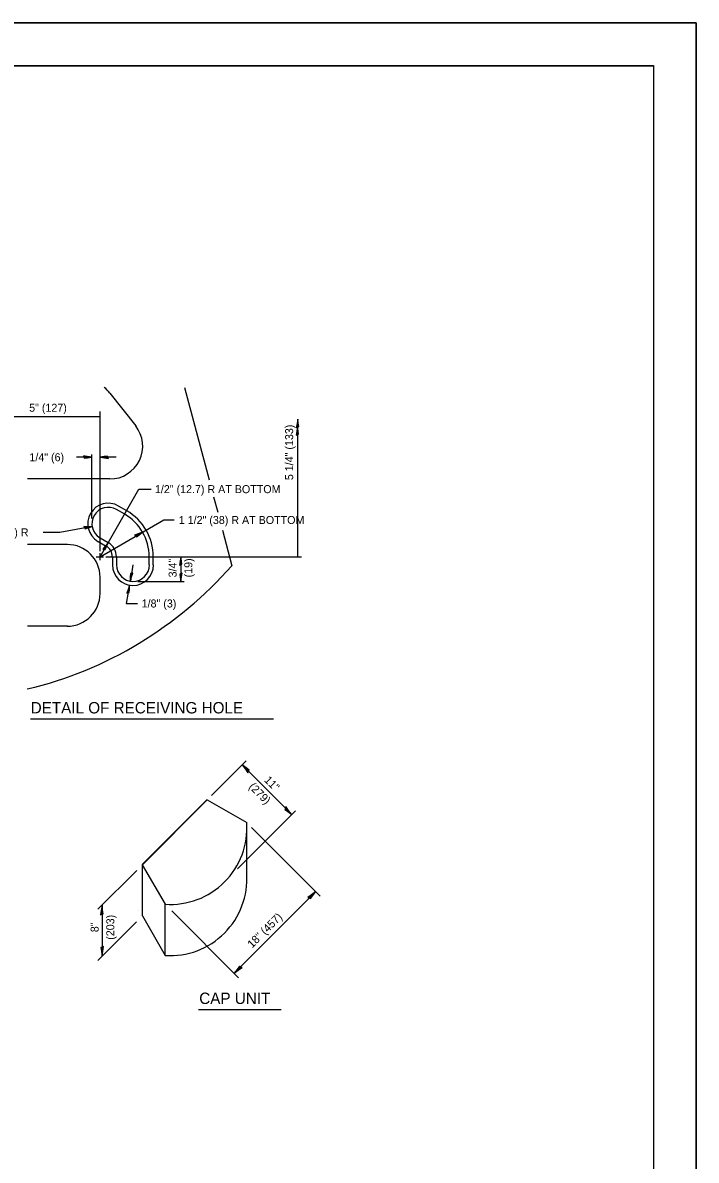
# Model space of a CAD drawing. Extents: x -313 to 1047, y -988 to -455.
# Drawn here: x 210.1 to 367.1, y -719.9 to -454.7 of the extents above; entities that cross this region are included whole.
import ezdxf

# ---------------------------------------------------------------- set-up
doc = ezdxf.new("R2010")
doc.units = 0
for name, color, linetype in [('Design_EX_Roadway Dimensions', 7, 'Continuous'), ('Level 48', 7, 'Continuous'), ('Sheets_50 Reference Boundary', 7, 'Continuous'), ('Sheets_General Details', 7, 'Continuous'), ('Sheets_Printer Plotting Border', 7, 'Continuous'), ('Topo_Building', 7, 'Continuous')]:
    doc.layers.add(name, color=color, linetype=linetype)

msp = doc.modelspace()

# ---------------------------------------------------------------- linework, layer by layer
at = {"layer": 'Design_EX_Roadway Dimensions'}
for p, q in [((228.09, -577.92), (228.09, -545.37)), ((228.09, -546.56), (205.2, -546.56)), ((274.19, -579.21), (274.19, -547.15)), ((226.16, -556.01), (222.63, -556.01)), ((226.16, -570.32), (226.16, -555.41)), ((231.84, -556.01), (228.09, -556.01)), ((228.09, -579.21), (237.15, -563.46)), ((237.15, -563.46), (240, -563.46)), ((226.35, -572.15), (218.75, -573.53)), ((228.09, -579.21), (242.97, -570.64)), ((242.97, -570.64), (245.36, -570.64)), ((218.75, -573.53), (214.83, -573.53)), ((227.17, -579.21), (228.91, -579.21)), ((228.09, -580.03), (228.09, -578.38)), ((229.46, -579.21), (275.11, -579.21)), ((246.95, -579.21), (246.95, -584.98)), ((235.78, -581.13), (235.19, -584.88)), ((235, -585.75), (234.18, -590.1)), ((236.88, -584.98), (247.68, -584.98)), ((234.18, -590.1), (236.84, -590.1)), ((254.1, -634.87), (262.21, -626.76)), ((272.82, -639.33), (261.23, -627.73)), ((260.18, -651.98), (273.67, -638.48)), ((279.44, -658.31), (263.44, -642.3)), ((227.59, -661.4), (236.66, -652.33)), ((278.41, -657.28), (259.36, -676.32)), ((228.56, -660.43), (228.56, -672.36)), ((260.4, -677.37), (244.83, -661.78)), ((227.59, -673.33), (236.59, -664.33))]:
    msp.add_line(p, q, dxfattribs=at)
for points in [[(274.1, -550.68), (274.37, -550.64), (274.28, -549.86), (274.14, -548.9), (274.01, -549.95), (273.82, -550.87), (274.1, -550.68), (274.28, -550.64), (274.14, -549.54), (273.92, -550.73), (274.19, -550.55), (274.14, -550.04), (274.05, -550.55)], [(274.14, -548.9), (274.42, -548.85), (274.33, -548.07), (274.19, -547.11), (274.05, -548.16), (273.87, -549.08), (274.14, -548.9), (274.33, -548.85), (274.19, -547.75), (273.96, -548.94), (274.24, -548.76), (274.19, -548.26), (274.1, -548.76)], [(224.38, -555.97), (224.43, -556.24), (225.2, -556.15), (226.16, -556.01), (225.11, -555.88), (224.2, -555.69), (224.38, -555.97), (224.43, -556.15), (225.52, -556.01), (224.33, -555.78), (224.52, -556.06), (225.02, -556.01), (224.52, -555.92)], [(229.87, -556.06), (229.83, -555.78), (229.05, -555.88), (228.09, -556.01), (229.14, -556.15), (230.06, -556.33), (229.87, -556.06), (229.83, -555.88), (228.73, -556.01), (229.92, -556.24), (229.74, -555.97), (229.23, -556.01), (229.74, -556.1)], [(224.52, -572.48), (224.61, -572.7), (225.34, -572.48), (226.26, -572.2), (225.2, -572.25), (224.29, -572.2), (224.52, -572.48), (224.56, -572.61), (225.62, -572.29), (224.43, -572.29), (224.66, -572.52), (225.11, -572.38), (224.61, -572.38)], [(236.42, -574.31), (236.6, -574.54), (237.24, -574.08), (238.02, -573.48), (237.02, -573.89), (236.15, -574.17), (236.42, -574.31), (236.56, -574.44), (237.43, -573.8), (236.28, -574.17), (236.6, -574.35), (237.02, -574.03), (236.51, -574.22)], [(229.05, -577.47), (229.32, -577.56), (229.6, -576.83), (229.97, -575.96), (229.32, -576.78), (228.73, -577.47), (229.05, -577.47), (229.23, -577.51), (229.64, -576.5), (228.87, -577.42), (229.19, -577.38), (229.42, -576.92), (229.09, -577.33)], [(246.91, -580.99), (247.18, -580.95), (247.09, -580.17), (246.95, -579.21), (246.81, -580.26), (246.63, -581.17), (246.91, -580.99), (247.09, -580.95), (246.95, -579.85), (246.72, -581.04), (247, -580.85), (246.95, -580.35), (246.86, -580.85)], [(235.46, -583.14), (235.19, -583.14), (235.14, -583.92), (235.14, -584.88), (235.41, -583.88), (235.78, -583.01), (235.46, -583.14), (235.28, -583.14), (235.23, -584.24), (235.64, -583.1), (235.37, -583.24), (235.32, -583.74), (235.5, -583.28)], [(247, -583.19), (246.72, -583.24), (246.81, -584.01), (246.95, -584.98), (247.09, -583.92), (247.27, -583.01), (247, -583.19), (246.81, -583.24), (246.95, -584.33), (247.18, -583.14), (246.91, -583.33), (246.95, -583.83), (247.04, -583.33)], [(234.63, -587.58), (234.91, -587.58), (234.96, -586.81), (234.96, -585.84), (234.68, -586.85), (234.31, -587.72), (234.63, -587.58), (234.82, -587.58), (234.86, -586.49), (234.45, -587.63), (234.73, -587.49), (234.77, -586.99), (234.59, -587.45)], [(262.7, -629.24), (262.87, -628.97), (262.14, -628.44), (261.23, -627.73), (261.98, -628.71), (262.6, -629.6), (262.7, -629.24), (262.78, -629.03), (261.78, -628.28), (262.56, -629.4), (262.61, -629.07), (262.18, -628.7), (262.51, -629.14)], [(271.36, -637.82), (271.19, -638.1), (271.91, -638.63), (272.82, -639.33), (272.08, -638.35), (271.46, -637.46), (271.36, -637.82), (271.28, -638.04), (272.28, -638.79), (271.49, -637.66), (271.45, -637.99), (271.88, -638.37), (271.55, -637.92)], [(276.9, -658.74), (277.17, -658.91), (277.7, -658.19), (278.41, -657.28), (277.43, -658.02), (276.54, -658.64), (276.9, -658.74), (277.11, -658.82), (277.86, -657.82), (276.73, -658.61), (277.06, -658.66), (277.44, -658.23), (277, -658.56)], [(228.52, -662.53), (228.84, -662.46), (228.7, -661.57), (228.56, -660.43), (228.39, -661.65), (228.2, -662.72), (228.52, -662.53), (228.73, -662.44), (228.55, -661.2), (228.32, -662.55), (228.58, -662.35), (228.55, -661.78), (228.46, -662.33)], [(228.59, -670.26), (228.27, -670.33), (228.41, -671.21), (228.56, -672.36), (228.72, -671.14), (228.91, -670.07), (228.59, -670.26), (228.38, -670.35), (228.56, -671.59), (228.79, -670.24), (228.53, -670.44), (228.56, -671), (228.65, -670.46)], [(260.87, -674.86), (260.6, -674.69), (260.07, -675.41), (259.36, -676.32), (260.34, -675.58), (261.23, -674.96), (260.87, -674.86), (260.66, -674.78), (259.91, -675.78), (261.03, -674.99), (260.7, -674.94), (260.33, -675.37), (260.77, -675.04)]]:
    msp.add_lwpolyline(points, dxfattribs=at)
at = {"layer": 'Level 48'}
msp.add_lwpolyline([(-312.86, -454.72), (367.14, -454.72), (367.14, -894.72), (-312.86, -894.72)], close=True, dxfattribs=at)
at = {"layer": 'Sheets_50 Reference Boundary'}
msp.add_lwpolyline([(-272.86, -464.73), (357.14, -464.73), (357.14, -864.72), (-272.86, -864.72)], close=True, dxfattribs=at)
at = {"layer": 'Sheets_General Details'}
for p, q in [((367.14, -454.72), (-312.86, -454.72)), ((367.14, -894.72), (367.14, -454.72)), ((367.14, -454.72), (367.14, -894.72)), ((211.86, -617.01), (268.51, -617.01)), ((251.04, -684.75), (270.37, -684.75))]:
    msp.add_line(p, q, dxfattribs=at)
msp.add_lwpolyline([(-272.86, -464.72), (357.14, -464.72), (357.14, -884.72), (-272.86, -884.72)], close=True, dxfattribs=at)
at = {"layer": 'Sheets_Printer Plotting Border'}
msp.add_lwpolyline([(-312.86, -894.72), (367.14, -894.72), (367.14, -454.72), (-312.86, -454.72)], close=True, dxfattribs=at)
at = {"layer": 'Topo_Building'}
for p, q in [((247.78, -539.74), (253.52, -561.29)), ((230.38, -541.11), (236.42, -548.71)), ((230.38, -561.08), (211.15, -561.08)), ((234.31, -568.49), (232.39, -567.39)), ((254.57, -565.25), (255.53, -568.84)), ((233.86, -569.32), (231.93, -568.22)), ((230.01, -571.51), (230.01, -571.51)), ((228.09, -574.81), (230.01, -575.91)), ((256.65, -573.03), (258.85, -581.31)), ((220.49, -576.37), (211.15, -576.37)), ((227.63, -575.63), (229.55, -576.73)), ((228.09, -579.21), (228.09, -579.21)), ((231.02, -579.21), (231.02, -581.13)), ((231.93, -579.21), (231.93, -581.13)), ((239.53, -581.13), (239.53, -579.21)), ((240.45, -581.13), (240.45, -579.21)), ((235.78, -581.13), (235.78, -581.13)), ((258.85, -581.31), (258.85, -581.31)), ((228.09, -587.81), (228.09, -583.97)), ((220.49, -595.41), (211.15, -595.41)), ((253.08, -635.82), (237.93, -650.98)), ((253.11, -635.85), (237.96, -651.02)), ((253.11, -635.85), (262.32, -641.18)), ((253.11, -635.85), (253.11, -635.85)), ((262.32, -641.18), (262.32, -641.18)), ((262.32, -653.11), (262.32, -641.18)), ((244.49, -642.38), (244.49, -642.38)), ((237.95, -651.04), (243.28, -660.23)), ((237.96, -662.95), (237.96, -651.02)), ((237.96, -651.02), (237.96, -651.02)), ((262.32, -653.11), (262.32, -653.11)), ((257.13, -655.02), (257.13, -655.02)), ((243.28, -660.23), (243.28, -660.23)), ((243.28, -672.16), (243.28, -660.23)), ((237.18, -661.59), (237.18, -661.59)), ((237.96, -662.95), (243.28, -672.16)), ((237.96, -662.95), (237.96, -662.95)), ((243.28, -672.16), (243.28, -672.16))]:
    msp.add_line(p, q, dxfattribs=at)
for centre, radius, start, end in [((224.42, -545.78), 7.63, 38.3547, 52.5422), ((230.41, -553.45), 7.63, 270, 38.2032), ((230.01, -571.51), 4.77, 59.7436, 239.7436), ((230.01, -571.51), 3.82, 59.7436, 239.7436), ((228.09, -579.2), 11.45, 0, 59.7436), ((228.09, -579.2), 12.4, 0, 59.7436), ((220.46, -583.99), 7.63, 0, 90), ((228.09, -579.2), 2.87, 0, 59.7436), ((228.09, -579.2), 3.82, 0, 59.7436), ((189.9, -520.97), 91.57, 283.4102, 318.7945), ((235.78, -581.13), 4.77, 180, 0), ((235.78, -581.13), 3.82, 180, 0), ((220.46, -587.78), 7.63, 270, 0), ((244.48, -642.39), 17.88, 266.1772, 3.8626), ((244.46, -654.32), 17.88, 266.1772, 3.8626)]:
    msp.add_arc(centre, radius, start, end, dxfattribs=at)

# ---------------------------------------------------------------- texts
at = {"layer": 'Design_EX_Roadway Dimensions'}
for s, height, p in [('5" (127)', 1.865, (211.56, -545.41)), ('1/4" (6)', 1.865, (211.62, -556.95)), ('1/2" (12.7) R AT BOTTOM', 1.8653, (240.89, -564.39)), ('1 1/2" (38) R AT BOTTOM', 1.8653, (246.46, -571.58)), ('1/2" (12.7) R', 1.8653, (197.36, -574.46)), ('1/8" (3)', 1.865, (237.8, -591.04))]:
    msp.add_text(s, height=height, dxfattribs=at).set_placement(p)
for s, height, rotation, p in [('5 1/4" (133)', 1.8653, 90, (273.13, -561.36)), ('3/4"', 1.865, 90, (245.95, -584.03)), ('(19)', 1.865, 90, (249.62, -584.03)), ('11"', 1.865, 314.9892, (266.26, -631.42)), ('(279)', 1.865, 314.9892, (262.64, -632.98)), ('(203)', 1.865, 90, (231.42, -668.51)), ('18" (457)', 1.865, 44.9981, (263.56, -670.56)), ('8"', 1.865, 90, (227.76, -666.74))]:
    msp.add_text(s, height=height, rotation=rotation, dxfattribs=at).set_placement(p)
at = {"layer": 'Sheets_General Details'}
for s, height, p in [('DETAIL OF RECEIVING HOLE', 2.6564, (211.92, -615.74)), ('CAP UNIT', 2.656, (251.23, -683.48))]:
    msp.add_text(s, height=height, dxfattribs=at).set_placement(p)

doc.saveas('drawing.dxf')
